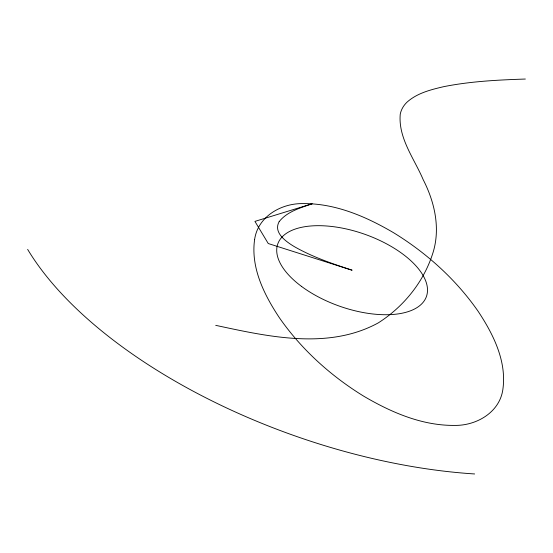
<?xml version="1.0" encoding="UTF-8"?>
<svg xmlns="http://www.w3.org/2000/svg" width="553" height="553" viewBox="0 0 553 553"><rect width="100%" height="100%" fill="white"/><g stroke="black" fill="none" stroke-linecap="round" stroke-linejoin="round"><path stroke-width="0.83" d="M525.35 79.038C498.004 79.957 470.527 81.305 443.637 86.683C430.759 89.697 417.135 93.091 407.036 102.153A92.648 44.772 19.5 0 0 400.241 114.243C398.132 138.202 414.266 158.6 423.183 179.656C434.907 202.46 440.893 229.488 432.432 254.415C423.19 282.604 403.22 307.053 378.273 322.89C328.309 350.201 268.246 336.632 215.725 325.344M474.633 473.962A362.65 175.26 19.5 0 1 27.65 249.396M254.629 239.435C250.55 267.687 264.196 294.818 279.355 317.692C301.461 349.503 330.818 375.964 363.75 396.197C391.254 412.379 422.105 425.741 454.566 425.402C476.264 425.796 499.594 412.503 502.85 389.568C506.928 361.323 493.29 334.192 478.131 311.311C456.025 279.5 426.667 253.046 393.729 232.813C366.231 216.631 335.374 203.262 302.913 203.608C281.221 203.214 257.892 216.506 254.629 239.435M279.175 221.615C272.961 232.571 286.053 241.62 294.155 246.527C312.321 256.958 332.284 263.691 352.102 270.21L268.253 243.534L254.933 221.394L312.148 203.767C300.466 207.907 287.207 211.474 279.175 221.615M301.62 286.482A78.837 38.102 19.5 0 0 425.845 297.963A78.837 38.102 19.5 0 0 328.855 226.177A78.837 38.102 19.5 0 0 301.62 286.482"/></g></svg>
